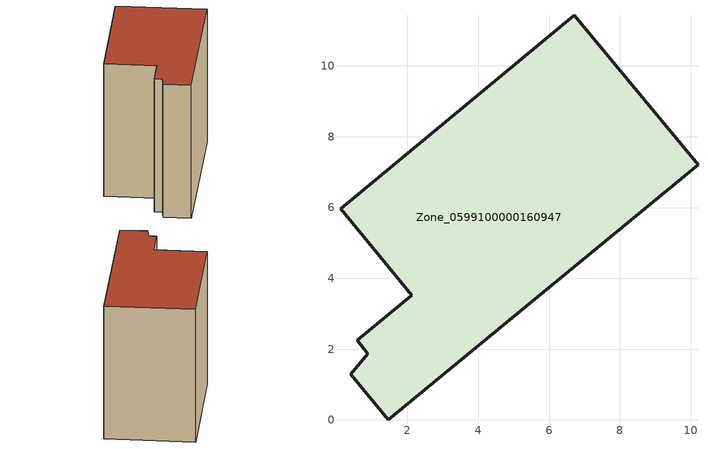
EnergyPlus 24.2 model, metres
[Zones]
Zone_0599100000160947
 floor ground (C_G): 0.58,2.25 2.12,3.52 0.11,5.97 6.71,11.44 10.21,7.21 1.46,0 0.39,1.29 0.88,1.88 z0
 wall outside (C_F): 1.46,0 10.21,7.21 6.71,11.44 0.11,5.97 2.12,3.52 0.58,2.25 0.88,1.88 0.39,1.29 1.46,0 z0:8.63
 roof outside (C_R): 2.12,3.52 0.58,2.25 0.88,1.88 0.39,1.29 1.46,0 10.21,7.21 6.71,11.44 0.11,5.97 z8.63
[BUILDING]
Pand.0599100000160947: North Axis=0; Terrain=City; Loads Convergence Tolerance Value=0.04; Temperature Convergence Tolerance Value=0.4; Solar Distribution=FullExterior; Maximum Number of Warmup Days=25; Minimum Number of Warmup Days=1
[Site:Location]
Rotterdam.The.Hague.AP_ZH_NLD Design_Conditions: Latitude=51.96; Longitude=4.45; Time Zone=1; Elevation=-4.5
[SITE:GROUNDTEMPERATURE:BUILDINGSURFACE]
18, 18, 18, 18, 18, 18, 18, 18, 18, 18, 18, 18
[MATERIAL] Thermal Absorptance=0.9; Solar Absorptance=0.7; Visible Absorptance=0.7
Name | Roughness | Thickness | Conductivity | Density | Specific Heat
G.TI.1946-1964 | MediumSmooth | 0.15 | 1 | 540 | 1210
F.TI.1946-1964 | Rough | 0.3 | 0.857143 | 1920 | 840
R.TI.1946-1964 | MediumRough | 0.2 | 0.277778 | 1500 | 1000
[CONSTRUCTION]
C_G: G.TI.1946-1964
C_F: F.TI.1946-1964
C_R: R.TI.1946-1964
[ZONE]
Zone_0599100000160947: Type=1; Multiplier=1; Ceiling Height=Autocalculate; Volume=Autocalculate; Floor Area=autocalculate; Part of Total Floor Area=Yes
[ZONEINFILTRATION:DESIGNFLOWRATE]
Infil_Zone_0599100000160947: Zone or ZoneList or Space or SpaceList=Zone_0599100000160947; Schedule=AlwaysOn; Design Flow Rate Calculation Method=Flow/Area; Flow Rate per Floor Area=0.003; Constant Term Coefficient=1; Temperature Term Coefficient=0; Velocity Term Coefficient=0; Velocity Squared Term Coefficient=0
[HVACTEMPLATE:ZONE:IDEALLOADSAIRSYSTEM]
Zone_0599100000160947: Maximum Heating Supply Air Temperature=50; Minimum Cooling Supply Air Temperature=13; Maximum Heating Supply Air Humidity Ratio=0.0156; Minimum Cooling Supply Air Humidity Ratio=0.0077; Heating Limit=NoLimit; Cooling Limit=NoLimit; Dehumidification Control Type=ConstantSensibleHeatRatio; Cooling Sensible Heat Ratio=0.7; Dehumidification Setpoint=60; Humidification Control Type=None; Humidification Setpoint=30; Outdoor Air Method=None; Outdoor Air Flow Rate per Person=0.00944; Outdoor Air Flow Rate per Zone Floor Area=0; Outdoor Air Flow Rate per Zone=0; Demand Controlled Ventilation Type=None; Outdoor Air Economizer Type=NoEconomizer; Heat Recovery Type=None; Sensible Heat Recovery Effectiveness=0.7; Latent Heat Recovery Effectiveness=0.65
[ZONECONTROL:THERMOSTAT]
ThermostatControl_Zone_0599100000160947: Zone or ZoneList=Zone_0599100000160947; Control Type Schedule=DualSetpointControlType; Control 1=Thermostat_Zone_0599100000160947; Temperature Difference Between Cutout And Setpoint=0
[THERMOSTATSETPOINT:DUALSETPOINT]
Thermostat_Zone_0599100000160947: Heating Setpoint Temperature Schedule=HeatingSetpoint_Zone_0599100000160947; Cooling Setpoint Temperature Schedule=CoolingSetpoint_Zone_0599100000160947
[SCHEDULE:COMPACT]
HeatingSetpoint_Zone_0599100000160947: Through: 12/31, For: AllDays, Until: 24:00, 21
CoolingSetpoint_Zone_0599100000160947: Through: 12/31, For: AllDays, Until: 24:00, 24
DualSetpointControlType: Through: 12/31, For: AllDays, Until: 24:00, 4
AlwaysOn: Through: 12/31, For: AllDays, Until: 24:00, 1
